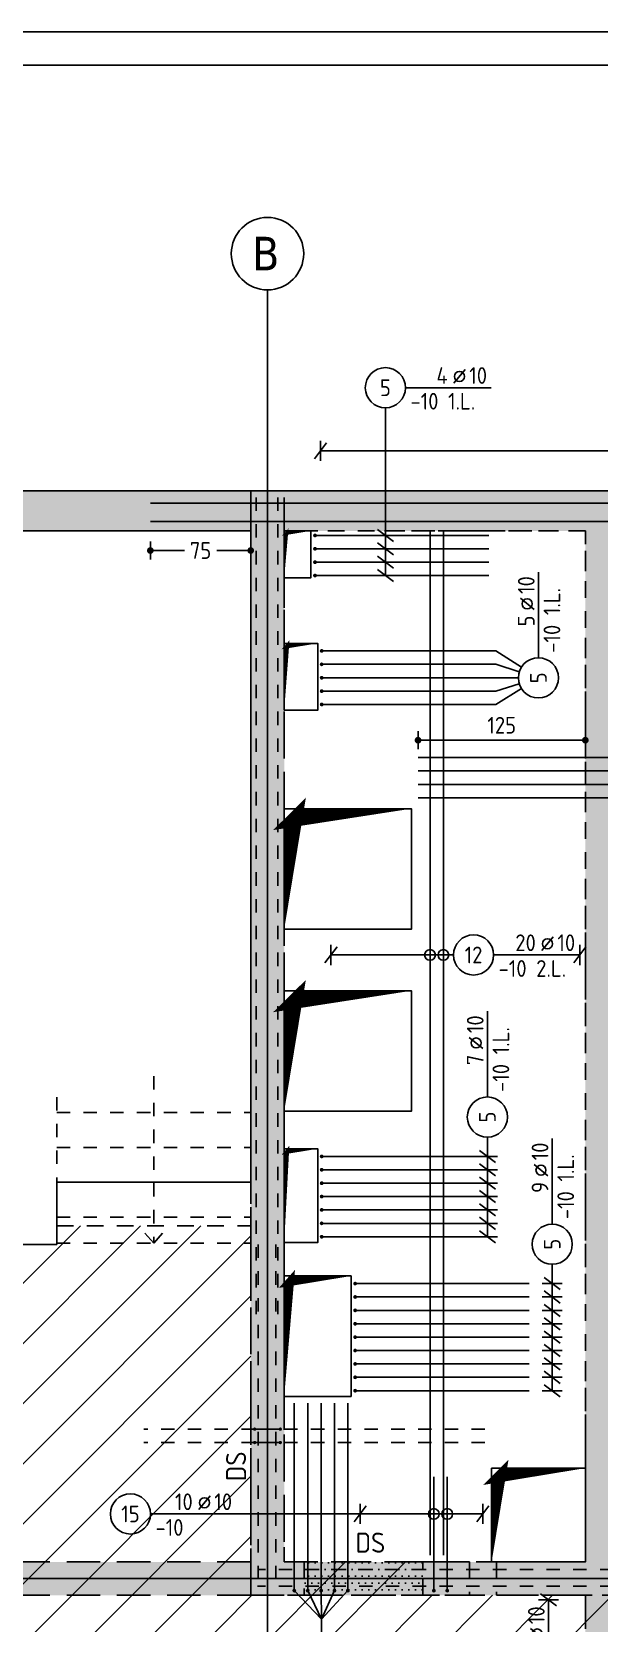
# Model space of a CAD drawing. Extents: x 0 to 101, y 0 to 43.
# Drawn here: x 6.46 to 10.7, y 17.81 to 29.7 of the extents above; entities that cross this region are included whole.
import ezdxf
from ezdxf.enums import TextEntityAlignment as Align

# ---------------------------------------------------------------- set-up
doc = ezdxf.new("R2010")
doc.units = 0
doc.header["$LTSCALE"] = 0.5
for name, pattern in [('AUSGEZOGEN', [1000.01, 1000, 0.01]), ('DASHED', [0.75, 0.5, -0.25]), ('DOT', [0.175, 0.05, -0.125]), ('HIDDEN', [0.375, 0.25, -0.125]), ('HIDDEN2', [0.187, 0.125, -0.062]), ('HIDDEN4', [0.12, 0.02, -0.1]), ('PUNKT', [0.175, 0.05, -0.125]), ('STRICHLINIE', [0.75, 0.5, -0.25]), ('VERDECKT', [0.375, 0.25, -0.125])]:
    doc.linetypes.add(name, pattern=pattern)
for name, color, linetype in [('2.OG', 7, 'Continuous'), ('ACHSEN', 7, 'Continuous'), ('AFU', 7, 'Continuous'), ('BETON', 7, 'Continuous'), ('Brüstung 2.OG', 7, 'Continuous'), ('DRUEBER', 7, 'Continuous'), ('DS', 7, 'Continuous'), ('grau_hell', 7, 'Continuous'), ('grau_mittel', 7, 'Continuous'), ('MASSE', 7, 'Continuous'), ('RAHMEN', 7, 'Continuous'), ('RND', 7, 'Continuous'), ('SCHATTEN', 7, 'Continuous'), ('SFP_Achsen', 7, 'Continuous'), ('TEXT', 7, 'Continuous'), ('VERDECKT', 7, 'Continuous'), ('VERDECKT2', 7, 'Continuous')]:
    doc.layers.add(name, color=color, linetype=linetype)
doc.styles.add('helv', font='tahoma.ttf')
doc.styles.add('txt', font='isocp.shx')
doc.linetypes.add('AFU_50K', pattern='A,0.15,["/",Standard,S=0.2,R=0,X=-0.01,Y=-0.1],0.07,["/",Standard,S=0.2,R=0,X=-0.01,Y=-0.1],0.15', length=0.37)
doc.dimstyles.new('DOT_I', dxfattribs={"dimscale": 0.5, "dimtxt": 0.25, "dimasz": 0.25, "dimexe": 0.1, "dimexo": 0.3, "dimgap": 0.1, "dimtad": 1, "dimdec": 3, "dimzin": 3, "dimtxsty": 'txt', "dimblk": 'DOT', "dimblk1": 'DOT', "dimblk2": 'DOT', "dimsah": 1, "dimcen": 0.1, "dimse1": 1, "dimse2": 1, "dimazin": 0, "dimtfac": 1, "dimtdec": 4, "dimtix": 1, "dimtmove": 2, "dimatfit": 3, "dimfxl": 0, "dimtvp": 1, "dimtolj": 1, "dimtzin": 0, "dimarcsym": 0})

# ---------------------------------------------------------------- blocks, each defined once
blk = doc.blocks.new('A1-35-0')
at = {"layer": 'RAHMEN'}
blk.add_line((118.9, 59.4), (0, 59.4), dxfattribs=at)
at = {"layer": 'RAHMEN', "color": 5}
blk.add_line((118.4, 58.9), (2, 58.9), dxfattribs=at)
blk = doc.blocks.new('DOT')
at = {"layer": 'MASSE', "color": 7, "linetype": 'Continuous'}
for p, q in [((0, 0), (-1, 0)), ((0, 0.54), (0, -0.54))]:
    blk.add_line(p, q, dxfattribs=at)
at = {"layer": 'MASSE', "color": 7, "linetype": 'Continuous', "const_width": 0.2}
blk.add_lwpolyline([(-0.1, 0, 1), (0.1, 0, 1)], format="xyb", close=True, dxfattribs=at)
blk = doc.blocks.new('*D28')
at = {"layer": 'Defpoints', "color": 0, "linetype": 'AUSGEZOGEN', "transparency": 16777216}
for p in [(9.344, 24.409), (9.344, 24.409), (10.594, 24.409)]:
    blk.add_point(p, dxfattribs=at)
at = {"layer": 'MASSE', "color": 0, "linetype": 'AUSGEZOGEN', "lineweight": -2, "transparency": 16777216}
blk.add_line((10.469, 24.409), (9.469, 24.409), dxfattribs=at)
at = {"layer": 'MASSE', "color": 0, "linetype": 'AUSGEZOGEN', "lineweight": -2, "transparency": 16777216, "xscale": 0.125, "yscale": 0.125, "zscale": 0.125, "rotation": 180}
blk.add_blockref('DOT', (9.344, 24.409), dxfattribs=at)
at = {"layer": 'MASSE', "color": 0, "linetype": 'AUSGEZOGEN', "lineweight": -2, "transparency": 16777216, "xscale": 0.125, "yscale": 0.125, "zscale": 0.125}
blk.add_blockref('DOT', (10.594, 24.409), dxfattribs=at)
at = {"layer": 'MASSE', "color": 0, "linetype": 'AUSGEZOGEN', "transparency": 16777216, "insert": (9.969, 24.521), "char_height": 0.125, "attachment_point": 5, "style": 'txt'}
blk.add_mtext('\\A1;125', dxfattribs=at)
blk = doc.blocks.new('lei_gre')
at = {"layer": 'RND', "color": 7, "linetype": 'Continuous'}
for p, q in [((-0.09, -0.12), (0.09, 0.12)), ((0, 0.15), (0, -0.15))]:
    blk.add_line(p, q, dxfattribs=at)
blk = doc.blocks.new('RND_LEI')
at = {"layer": 'RND', "color": 7, "linetype": 'Continuous'}
blk.add_line((1.022, 0.066), (1.19, 0.27), dxfattribs=at)
for centre, radius in [((0, 0), 0.3), ((1.106, 0.168), 0.075)]:
    blk.add_circle(centre, radius, dxfattribs=at)
at = {"layer": 'RND', "color": 7, "linetype": 'Continuous', "style": 'txt'}
blk.add_attdef('ANZ', text='', height=0.25, dxfattribs=at).set_placement((0.931, 0.057), align=Align.RIGHT)
for tag, p in [('DUM', (1.253, 0.057)), ('ABSTD', (1.674, 0.057)), ('POSTXT', (0.374, -0.327))]:
    blk.add_attdef(tag, p, '', height=0.25, dxfattribs=at)
blk.add_attdef('POSL', text='', height=0.25, dxfattribs=at).set_placement((0, 0), align=Align.MIDDLE)
blk = doc.blocks.new('*D37')
at = {"layer": 'Defpoints', "color": 0, "linetype": 'AUSGEZOGEN', "transparency": 16777216}
for p in [(7.344, 25.826), (7.344, 25.826), (8.094, 25.826)]:
    blk.add_point(p, dxfattribs=at)
at = {"layer": 'MASSE', "color": 0, "linetype": 'AUSGEZOGEN', "lineweight": -2, "transparency": 16777216}
for p, q in [((7.469, 25.826), (7.598, 25.826)), ((7.969, 25.826), (7.84, 25.826))]:
    blk.add_line(p, q, dxfattribs=at)
at = {"layer": 'MASSE', "color": 0, "linetype": 'AUSGEZOGEN', "lineweight": -2, "transparency": 16777216, "xscale": 0.125, "yscale": 0.125, "zscale": 0.125, "rotation": 180}
blk.add_blockref('DOT', (7.344, 25.826), dxfattribs=at)
at = {"layer": 'MASSE', "color": 0, "linetype": 'AUSGEZOGEN', "lineweight": -2, "transparency": 16777216, "xscale": 0.125, "yscale": 0.125, "zscale": 0.125}
blk.add_blockref('DOT', (8.094, 25.826), dxfattribs=at)
at = {"layer": 'MASSE', "color": 0, "linetype": 'AUSGEZOGEN', "transparency": 16777216, "insert": (7.719, 25.826), "char_height": 0.125, "attachment_point": 5, "style": 'txt'}
blk.add_mtext('\\A1;75', dxfattribs=at)

msp = doc.modelspace()

# ---------------------------------------------------------------- hatches: boundary and pattern name
at = {"layer": '2.OG'}
h = msp.add_hatch(dxfattribs=at)
h.set_pattern_fill('DOTS', scale=0.8, double=1)
h.set_pattern_definition([(0, (-74.21585, 116.179425), (0.025, 0.05), [0, -0.05])])
h.paths.add_polyline_path([(4.3941, 14.4678), (3.9441, 14.4678), (3.9441, 14.1678), (4.6041, 14.1678), (4.6041, 25.9729), (8.0941, 25.9729), (8.0941, 18.0229), (8.4941, 18.0229), (8.4941, 18.2729), (8.3441, 18.2729), (8.3441, 25.9729), (10.5941, 25.9729), (10.5941, 18.2729), (9.3791, 18.2729), (9.3791, 18.0229), (10.8441, 18.0229), (10.8441, 26.2729), (4.4441, 26.2729), (4.4441, 19.1979), (4.3941, 19.1979)])
h.paths.add_polyline_path([(36.8441, 26.2729), (36.8441, 18.0229), (38.3091, 18.0229), (38.3091, 18.2729), (37.0941, 18.2729), (37.0941, 25.9729), (39.3441, 25.9729), (39.3441, 18.2729), (39.1941, 18.2729), (39.1941, 18.0229), (39.5941, 18.0229), (39.5941, 25.9729), (43.0691, 25.9729), (43.0691, 20.9579), (43.3691, 20.9579), (43.3691, 26.2729)])
h.paths.add_polyline_path([(43.0691, 18.0229), (43.3691, 18.0229), (43.3691, 19.0879), (43.0691, 19.0879)])
h.paths.add_polyline_path([(34.3941, 18.7729), (34.1441, 18.7729), (34.1441, 18.0779), (34.3941, 18.0779)])
h.paths.add_polyline_path([(32.0441, 18.0779), (32.2941, 18.0779), (32.2941, 18.7729), (32.0441, 18.7729)])
h.paths.add_polyline_path([(30.3941, 18.6729), (30.3941, 18.0779), (30.6441, 18.0779), (30.6441, 18.9229), (29.6191, 18.9229), (29.6191, 24.8129), (29.3191, 24.8129), (29.3191, 18.9229), (28.2941, 18.9229), (28.2941, 18.0779), (28.5441, 18.0779), (28.5441, 18.6729)])
h.paths.add_polyline_path([(26.6441, 18.0779), (26.8941, 18.0779), (26.8941, 18.7729), (26.6441, 18.7729)])
h.paths.add_polyline_path([(24.7941, 18.7729), (24.5441, 18.7729), (24.5441, 18.0779), (24.7941, 18.0779)])
h.paths.add_polyline_path([(23.1441, 18.7729), (22.8941, 18.7729), (22.8941, 18.0779), (23.1441, 18.0779)])
h.paths.add_polyline_path([(21.0441, 18.7729), (20.7941, 18.7729), (20.7941, 18.0779), (21.0441, 18.0779)])
h.paths.add_polyline_path([(19.1441, 18.0779), (19.3941, 18.0779), (19.3941, 18.7729), (19.1441, 18.7729)])
h.paths.add_polyline_path([(17.2941, 18.7729), (17.0441, 18.7729), (17.0441, 18.0779), (17.2941, 18.0779)])
h.paths.add_polyline_path([(15.6441, 18.7729), (15.3941, 18.7729), (15.3941, 18.0779), (15.6441, 18.0779)])
h.paths.add_polyline_path([(13.5441, 18.7729), (13.2941, 18.7729), (13.2941, 18.0779), (13.5441, 18.0779)])
h.paths.add_polyline_path([(14.6191, 25.9729), (14.6191, 26.2729), (14.3191, 26.2729), (14.3191, 25.9729)])
h.paths.add_polyline_path([(22.1191, 26.2729), (21.8191, 26.2729), (21.8191, 25.9729), (22.1191, 25.9729)])
h.paths.add_polyline_path([(29.6191, 26.2729), (29.3191, 26.2729), (29.3191, 25.8229), (29.6191, 25.8229)])
h.paths.add_polyline_path([(43.0691, 11.7479), (43.3691, 11.7479), (43.3691, 12.0479), (43.0691, 12.0479)])
h.paths.add_polyline_path([(37.0941, 11.7729), (37.0941, 12.4829), (36.8441, 12.4829), (36.8441, 12.0229), (34.1441, 12.0229), (34.1441, 13.9979), (36.8441, 13.9979), (36.8441, 13.5329), (37.0941, 13.5329), (37.0941, 14.3976), (36.8441, 14.3976), (36.8441, 14.2479), (32.3041, 14.2479), (32.3041, 13.9979), (33.8941, 13.9979), (33.8941, 12.0229), (32.3041, 12.0229), (32.3041, 11.7729)], flags=17)
h.paths.add_polyline_path([(20.1441, 12.0229), (20.1441, 15.3679), (21.2691, 15.3679), (21.2691, 15.6179), (20.1441, 15.6179), (20.1441, 16.3979), (17.3791, 16.3979), (17.3791, 16.1479), (17.5291, 16.1479), (17.5291, 14.9579), (14.6791, 14.9579), (14.6791, 16.1479), (16.4941, 16.1479), (16.4941, 16.3979), (8.0941, 16.3979), (8.0941, 11.7729), (8.4941, 11.7729), (8.4941, 12.0229), (8.3441, 12.0229), (8.3441, 16.1479), (14.4291, 16.1479), (14.4291, 12.0229), (14.2791, 12.0229), (14.2791, 11.7729), (14.8291, 11.7729), (14.8291, 12.0229), (14.6791, 12.0229), (14.6791, 14.7079), (17.5291, 14.7079), (17.5291, 12.0229), (15.8391, 12.0229), (15.8391, 11.7729), (31.4191, 11.7729), (31.4191, 12.0229), (31.2691, 12.0229), (31.2691, 13.9979), (31.4191, 13.9979), (31.4191, 14.2479), (31.2691, 14.2479), (31.2691, 16.1479), (36.8441, 16.1479), (36.8441, 15.2826), (37.0941, 15.2826), (37.0941, 16.3979), (31.0191, 16.3979), (31.0191, 15.6179), (29.9691, 15.6179), (29.9691, 15.3679), (31.0191, 15.3679), (31.0191, 12.0229)])
h.paths.add_polyline_path([(19.8941, 16.1479), (18.9441, 16.1479), (18.9441, 12.0229), (19.8941, 12.0229)], flags=16)
h.paths.add_polyline_path([(17.7791, 12.0229), (18.6941, 12.0229), (18.6941, 16.1479), (17.7791, 16.1479)], flags=16)
h.paths.add_polyline_path([(9.5041, 12.0229), (9.5041, 11.7729), (13.2691, 11.7729), (13.2691, 12.0229)], flags=17)
h.paths.add_polyline_path([(22.6691, 15.6179), (22.6691, 15.3679), (25.0191, 15.3679), (25.0191, 15.6179)], flags=17)
h.paths.add_polyline_path([(28.5691, 15.3679), (28.5691, 15.6179), (26.4191, 15.6179), (26.4191, 15.3679)], flags=17)
h.paths.add_polyline_path([(4.3941, 10.7729), (4.6041, 10.7729), (4.6041, 12.1178), (3.9441, 12.1178), (3.9441, 11.8178), (4.3941, 11.8178)])
at = {"layer": 'Brüstung 2.OG', "linetype": 'AUSGEZOGEN'}
h = msp.add_hatch(dxfattribs=at)
h.set_pattern_fill('DOTS', color=102, scale=0.8, double=1)
h.set_pattern_definition([(0, (-72.32401, 167.66472), (0.025, 0.05), [0, -0.05])])
h.paths.add_polyline_path([(8.4941, 18.2729), (8.4941, 18.0229), (9.3791, 18.0229), (9.3791, 18.2729)])
at = {"layer": 'grau_hell', "linetype": 'AUSGEZOGEN'}
h = msp.add_hatch(dxfattribs=at)
h.set_pattern_fill('ANSI31', color=9, scale=0.1, style=0, double=1)
h.set_pattern_definition([(45, (-0.08538, 28.69272), (-0.2245064, 0.2245064), [])])
h.paths.add_polyline_path([(31.2691, 11.7729), (19.8941, 11.7729), (19.8941, 12.0229), (17.7791, 12.0229), (17.7791, 16.1479), (17.3791, 16.1479), (17.3791, 16.3979), (16.4941, 16.3979), (16.4941, 16.1479), (10.8441, 16.1479), (10.8441, 18.0229), (9.3791, 18.0229), (9.3791, 18.2729), (8.4941, 18.2729), (8.4941, 18.0229), (8.0941, 18.0229), (8.0941, 20.7829), (6.6441, 20.7829), (6.6441, 20.6429), (6.1191, 20.6429), (6.1191, 20.7829), (4.4441, 20.7829), (4.4441, 19.1979), (4.3941, 19.1979), (4.3941, 14.4679), (3.9391, 14.4679), (3.9391, 11.8179), (4.3941, 11.8179), (4.3941, 10.7729), (43.3691, 10.7729), (43.3691, 21.6429), (41.6191, 21.6429), (41.0441, 21.6429), (41.0441, 21.7829), (39.5941, 21.7829), (39.5941, 18.0229), (39.1941, 18.0229), (39.1941, 18.2729), (38.3091, 18.2729), (38.3091, 18.0229), (36.844, 18.0229), (36.844, 16.1479), (31.2691, 16.1479)])
at = {"layer": 'grau_hell'}
h = msp.add_hatch(color=9, dxfattribs=at)
h.paths.add_polyline_path([(9.7291, 18.2729), (9.7291, 18.1479), (9.9291, 18.1479), (9.9291, 18.2729), (9.8941, 18.2729)])
h.paths.add_polyline_path([(9.7291, 18.1479), (9.7291, 18.0229), (9.9291, 18.0229), (9.9291, 18.1479)])
at = {"layer": 'grau_mittel'}
h = msp.add_hatch(color=61, dxfattribs=at)
h.paths.add_polyline_path([(4.4441, 26.2729), (4.4441, 20.7829), (4.6041, 20.7829), (4.6041, 25.9729), (8.0941, 25.9729), (8.0941, 21.1079), (8.0941, 18.0229), (8.4941, 18.0229), (8.4941, 18.2729), (8.3441, 18.2729), (8.3441, 25.9729), (8.5441, 25.9729), (10.5941, 25.9729), (10.5941, 18.2729), (9.9291, 18.2729), (9.9291, 18.0229), (10.8441, 18.0229), (10.8441, 26.2729)])
h.paths.add_polyline_path([(8.0941, 18.0229), (8.0941, 18.2729), (4.6691, 18.2729), (4.6691, 18.0229)], flags=17)
h.paths.add_polyline_path([(9.3791, 18.0229), (9.3791, 18.2729), (8.4941, 18.2729), (8.4941, 18.0229)], flags=17)
h.paths.add_polyline_path([(9.7291, 18.0229), (9.7291, 18.2729), (9.3791, 18.2729), (9.3791, 18.0229)], flags=17)
h.paths.add_polyline_path([(10.5941, 16.3979), (10.8441, 16.3979), (10.8441, 18.0229), (10.5941, 18.0229)])
h.paths.add_polyline_path([(8.0941, 16.3979), (8.0941, 11.7729), (8.4941, 11.7729), (8.4941, 12.0229), (8.3441, 12.0229), (8.3441, 16.1479), (14.4291, 16.1479), (14.4291, 15.6529), (14.6791, 15.6529), (14.6791, 16.1479), (14.8291, 16.1479), (15.7391, 16.1479), (15.7391, 16.3979)])
h.paths.add_polyline_path([(4.3941, 14.4679), (4.3191, 14.4679), (3.9391, 14.4679), (3.9391, 14.1679), (4.6041, 14.1679), (4.6041, 20.7829), (4.4441, 20.7829), (4.4441, 19.1979), (4.3941, 19.1979)])
h.paths.add_polyline_path([(4.3191, 12.1179), (4.6041, 12.1179), (4.6691, 12.1179), (4.6691, 14.1678), (4.6041, 14.1678), (4.3191, 14.1679)])
h.paths.add_polyline_path([(43.3691, 12.0479), (43.0691, 12.0479), (43.0691, 11.7479), (43.3691, 11.7479)])
h.paths.add_polyline_path([(43.3691, 18.0229), (43.0691, 18.0229), (43.0691, 12.0479), (43.3691, 12.0479)])
h.paths.add_polyline_path([(43.0691, 18.7729), (43.0691, 18.0229), (43.3691, 18.0229), (43.3691, 18.7729)], flags=17)
h.paths.add_polyline_path([(43.0691, 18.7729), (43.3691, 18.7729), (43.3691, 21.2729), (43.0691, 21.2729)], flags=17)
h.paths.add_polyline_path([(43.0691, 21.2729), (43.3691, 21.2729), (43.3691, 21.6429), (43.0691, 21.6429)])
h.paths.add_polyline_path([(43.0691, 21.6429), (43.3691, 21.6429), (43.3691, 26.2729), (36.8441, 26.2729), (36.8441, 18.0229), (37.9091, 18.0229), (37.9091, 18.2729), (37.0941, 18.2729), (37.0941, 25.9729), (39.3441, 25.9729), (39.3441, 18.2729), (39.1941, 18.2729), (39.1941, 18.0229), (39.5941, 18.0229), (39.5941, 25.9729), (43.0691, 25.9729)])
h.paths.add_polyline_path([(38.1091, 18.2729), (38.1091, 18.0229), (39.1941, 18.0229), (39.1941, 18.2729)], flags=17)
h.paths.add_polyline_path([(39.5941, 18.2729), (39.5941, 18.0229), (43.0691, 18.0229), (43.0691, 18.2729)], flags=17)
h.paths.add_polyline_path([(36.8441, 16.9479), (37.0941, 16.9479), (37.0941, 18.0229), (36.8441, 18.0229)])
h.paths.add_polyline_path([(36.8441, 25.9729), (36.8441, 26.2729), (29.6191, 26.2729), (29.6191, 25.9729)])
h.paths.add_polyline_path([(29.6191, 26.2729), (29.3191, 26.2729), (29.3191, 25.9729), (29.6191, 25.9729)])
h.paths.add_polyline_path([(29.3191, 25.9729), (29.3191, 26.2729), (22.1191, 26.2729), (22.1191, 25.9729)])
h.paths.add_polyline_path([(21.8191, 25.9729), (22.1191, 25.9729), (22.1191, 26.2729), (21.8191, 26.2729)])
h.paths.add_polyline_path([(21.8191, 25.9729), (21.8191, 26.2729), (14.6191, 26.2729), (14.6191, 25.9729)])
h.paths.add_polyline_path([(14.3191, 25.9729), (14.6191, 25.9729), (14.6191, 26.2729), (14.3191, 26.2729)])
h.paths.add_polyline_path([(10.8441, 26.2729), (10.8441, 25.9729), (14.3191, 25.9729), (14.3191, 26.2729)])
h.paths.add_polyline_path([(16.1391, 16.3979), (16.1391, 16.1479), (16.4941, 16.1479), (16.4941, 16.3979)])
h.paths.add_polyline_path([(16.4941, 16.3979), (16.4941, 16.1479), (17.3791, 16.1479), (17.3791, 16.3979)])
h.paths.add_polyline_path([(18.6941, 16.1479), (18.6941, 12.0229), (17.7791, 12.0229), (16.3641, 12.0229), (16.3641, 11.7729), (20.4441, 11.7729), (20.4441, 12.0229), (18.9441, 12.0229), (18.9441, 16.1479), (19.8941, 16.1479), (19.8941, 15.3679), (21.2691, 15.3679), (21.2691, 15.6179), (20.1441, 15.6179), (20.1441, 15.8679), (20.1441, 16.3979), (17.3791, 16.3979), (17.3791, 16.1479)])
h.paths.add_polyline_path([(15.9641, 11.7729), (16.1641, 11.7729), (16.1641, 12.0229), (15.9641, 12.0229)])
h.paths.add_polyline_path([(14.8291, 12.0229), (14.8291, 11.7729), (15.9641, 11.7729), (15.9641, 12.0229)], flags=17)
h.paths.add_polyline_path([(14.8291, 11.7729), (14.8291, 12.0229), (14.6791, 12.0229), (14.6791, 14.4579), (14.6791, 14.7079), (14.9291, 14.7079), (16.0391, 14.7079), (16.0391, 14.9579), (14.6791, 14.9579), (14.6791, 15.1079), (14.6791, 15.5029), (14.4291, 15.5029), (14.4291, 12.0229), (14.2791, 12.0229), (14.2791, 11.7729)])
h.paths.add_polyline_path([(17.7791, 14.7079), (17.7791, 14.9579), (16.2391, 14.9579), (16.2391, 14.7079)])
h.paths.add_polyline_path([(13.2691, 12.0229), (13.2691, 11.7729), (14.2791, 11.7729), (14.2791, 12.0229)])
h.paths.add_polyline_path([(13.0691, 11.7729), (13.2691, 11.7729), (13.2691, 12.0229), (13.0691, 12.0229)], flags=16)
h.paths.add_polyline_path([(12.8691, 11.7729), (12.8691, 12.0229), (9.9041, 12.0229), (9.9041, 11.7729)], flags=16)
h.paths.add_polyline_path([(9.5041, 11.7729), (9.7041, 11.7729), (9.7041, 12.0229), (9.5041, 12.0229)], flags=16)
h.paths.add_polyline_path([(8.4941, 12.0229), (8.4941, 11.7729), (9.5041, 11.7729), (9.5041, 12.0229)], flags=16)
h.paths.add_polyline_path([(25.2141, 11.7729), (25.2141, 12.0229), (20.6441, 12.0229), (20.6441, 11.7729)])
h.paths.add_polyline_path([(26.2241, 11.7729), (26.2241, 12.0229), (25.2141, 12.0229), (25.2141, 11.7729)])
h.paths.add_polyline_path([(26.2241, 12.0229), (26.2241, 11.7729), (29.8191, 11.7729), (29.8191, 12.0229)])
h.paths.add_polyline_path([(31.4191, 11.7729), (31.4191, 12.0229), (31.2691, 12.0229), (31.2691, 13.7979), (31.0191, 13.7979), (31.0191, 12.0229), (30.0191, 12.0229), (30.0191, 11.7729)])
h.paths.add_polyline_path([(32.3041, 11.7729), (32.3041, 12.0229), (31.4191, 12.0229), (31.4191, 11.7729)])
h.paths.add_polyline_path([(33.0091, 11.7729), (33.0091, 12.0229), (32.3041, 12.0229), (32.3041, 11.7729)])
h.paths.add_polyline_path([(34.1441, 12.0229), (34.1441, 13.9979), (36.8441, 13.9979), (36.8441, 13.5329), (37.0941, 13.5329), (37.0941, 13.7829), (37.0141, 13.7829), (37.0141, 13.9329), (37.0941, 13.9329), (37.0941, 14.3976), (36.8441, 14.3976), (36.8441, 14.2479), (32.3041, 14.2479), (32.3041, 13.9979), (33.8941, 13.9979), (33.8941, 12.0229), (33.6091, 12.0229), (33.6091, 11.7729), (37.0941, 11.7729), (37.0941, 13.5329), (36.8441, 13.5329), (36.8441, 12.0229)])
h.paths.add_polyline_path([(37.0941, 15.2826), (36.8441, 15.2826), (36.8441, 14.3976), (37.0941, 14.3976)])
h.paths.add_polyline_path([(37.0941, 15.5479), (36.8441, 15.5479), (36.8441, 15.2826), (37.0941, 15.2826)])
h.paths.add_polyline_path([(36.5441, 16.3979), (36.5441, 16.1479), (37.0941, 16.1479), (37.0941, 16.3979)])
h.paths.add_polyline_path([(33.2491, 16.3979), (33.2491, 16.1479), (35.9441, 16.1479), (35.9441, 16.3979)])
h.paths.add_polyline_path([(32.6491, 16.1479), (32.6491, 16.3979), (31.0191, 16.3979), (31.0191, 15.6179), (30.5191, 15.6179), (29.9691, 15.6179), (29.9691, 15.3679), (31.2691, 15.3679), (31.2691, 16.1479)])
h.paths.add_polyline_path([(31.0191, 13.9979), (31.4191, 13.9979), (31.4191, 14.2479), (31.2691, 14.2479), (31.2691, 15.1685), (31.0191, 15.1685)])
h.paths.add_polyline_path([(32.3041, 13.9979), (32.3041, 14.2479), (31.4191, 14.2479), (31.4191, 13.9979)])
h.paths.add_polyline_path([(28.5691, 15.3679), (28.5691, 15.6179), (26.4191, 15.6179), (26.4191, 15.3679)])
h.paths.add_polyline_path([(22.6691, 15.6179), (22.6691, 15.3679), (25.0191, 15.3679), (25.0191, 15.6179)])
h.paths.add_polyline_path([(13.5441, 18.7729), (13.2941, 18.7729), (13.2941, 18.0779), (13.5441, 18.0779)])
h.paths.add_polyline_path([(15.3941, 18.0779), (15.6441, 18.0779), (15.6441, 18.7729), (15.3941, 18.7729)])
h.paths.add_polyline_path([(17.2941, 18.7729), (17.0441, 18.7729), (17.0441, 18.0779), (17.2941, 18.0779)])
h.paths.add_polyline_path([(19.3941, 18.7729), (19.1441, 18.7729), (19.1441, 18.0779), (19.3941, 18.0779)])
h.paths.add_polyline_path([(20.7941, 18.0779), (21.0441, 18.0779), (21.0441, 18.7729), (20.7941, 18.7729)])
h.paths.add_polyline_path([(23.1441, 18.7729), (22.8941, 18.7729), (22.8941, 18.0779), (23.1441, 18.0779)])
h.paths.add_polyline_path([(24.5441, 18.0779), (24.7941, 18.0779), (24.7941, 18.7729), (24.5441, 18.7729)])
h.paths.add_polyline_path([(26.8941, 18.7729), (26.6441, 18.7729), (26.6441, 18.0779), (26.8941, 18.0779)])
h.paths.add_polyline_path([(28.5441, 18.7729), (28.2941, 18.7729), (28.2941, 18.0779), (28.5441, 18.0779)])
h.paths.add_polyline_path([(30.6441, 18.7729), (30.3941, 18.7729), (30.3941, 18.0779), (30.6441, 18.0779)])
h.paths.add_polyline_path([(32.2941, 18.7729), (32.0441, 18.7729), (32.0441, 18.0779), (32.2941, 18.0779)])
h.paths.add_polyline_path([(34.1441, 18.0779), (34.3941, 18.0779), (34.3941, 18.7729), (34.1441, 18.7729)])
h.paths.add_polyline_path([(43.0691, 10.7729), (43.3691, 10.7729), (43.3691, 11.7479), (43.0691, 11.7479)])
h.paths.add_polyline_path([(4.3941, 10.7729), (4.6041, 10.7729), (4.6041, 12.1179), (3.9391, 12.1179), (3.9391, 11.8179), (4.3191, 11.8178), (4.3941, 11.8179)])

# ---------------------------------------------------------------- linework, layer by layer
at = {"layer": '2.OG', "color": 7, "linetype": 'PUNKT', "lineweight": -2}
for p, q in [((4.4441, 26.2729), (10.8441, 26.2729)), ((8.0941, 25.9729), (4.6041, 25.9729)), ((8.0941, 18.0229), (8.0941, 25.9729)), ((10.5941, 25.9729), (8.3441, 25.9729)), ((8.3441, 25.9729), (8.3441, 18.2729)), ((10.5941, 18.2729), (10.5941, 25.9729)), ((8.3441, 18.2729), (8.4941, 18.2729)), ((8.4941, 18.2729), (8.4941, 18.0229)), ((9.3791, 18.0229), (9.3791, 18.2729)), ((9.3791, 18.2729), (10.5941, 18.2729)), ((8.4941, 18.0229), (8.0941, 18.0229)), ((10.8441, 18.0229), (9.3791, 18.0229))]:
    msp.add_line(p, q, dxfattribs=at)
at = {"layer": 'ACHSEN', "color": 140, "linetype": 'AUSGEZOGEN'}
for p, q in [((8.2191, 27.7729), (8.2191, 10.7729)), ((43.3691, 26.2729), (2.1691, 26.2729)), ((43.3691, 18.1479), (2.1691, 18.1479))]:
    msp.add_line(p, q, dxfattribs=at)
at = {"layer": 'AFU', "color": 8, "linetype": 'AFU_50K'}
msp.add_line((8.0941, 25.9729), (8.0941, 26.2729), dxfattribs=at)
at = {"layer": 'BETON', "color": 6, "linetype": 'AUSGEZOGEN', "lineweight": -2}
for p, q in [((43.3691, 26.2729), (4.3691, 26.2729)), ((8.0941, 25.9729), (4.6041, 25.9729))]:
    msp.add_line(p, q, dxfattribs=at)
at = {"layer": 'BETON', "color": 6, "linetype": 'AUSGEZOGEN'}
for p, q in [((8.0941, 21.1079), (8.0941, 25.9729)), ((6.6441, 21.1079), (6.6441, 20.6429)), ((6.6441, 21.1079), (8.0941, 21.1079)), ((6.1191, 20.6429), (6.6441, 20.6429))]:
    msp.add_line(p, q, dxfattribs=at)
for points in [[(8.3441, 25.6229), (8.5441, 25.6229), (8.5441, 25.9729), (8.3441, 25.9729)], [(8.3441, 24.6329), (8.5941, 24.6329), (8.5941, 25.1329), (8.3441, 25.1329)], [(8.3441, 22.9979), (9.2941, 22.9979), (9.2941, 23.8979), (8.3441, 23.8979)], [(8.3441, 21.6379), (9.2941, 21.6379), (9.2941, 22.5379), (8.3441, 22.5379)], [(8.3441, 20.6579), (8.5941, 20.6579), (8.5941, 21.3579), (8.3441, 21.3579)], [(8.3441, 19.5079), (8.8441, 19.5079), (8.8441, 20.4079), (8.3441, 20.4079)], [(9.8941, 18.9729), (10.5941, 18.9729), (10.5941, 18.2729), (9.8941, 18.2729)]]:
    msp.add_lwpolyline(points, close=True, dxfattribs=at)
at = {"layer": 'Brüstung 2.OG', "color": 102, "linetype": 'DOT'}
for p, q in [((8.4941, 18.2729), (9.3791, 18.2729)), ((9.3791, 18.0229), (8.4941, 18.0229))]:
    msp.add_line(p, q, dxfattribs=at)
at = {"layer": 'DRUEBER', "color": 102, "linetype": 'HIDDEN2'}
for p, q in [((7.3691, 21.9009), (7.3691, 20.6529)), ((7.3691, 20.6529), (7.2593, 20.7775)), ((7.3691, 20.6529), (7.4789, 20.7775))]:
    msp.add_line(p, q, dxfattribs=at)
at = {"layer": 'DRUEBER', "color": 171, "linetype": 'HIDDEN4'}
for p, q in [((6.6441, 21.7446), (6.6441, 21.1079)), ((6.6441, 21.6279), (8.0941, 21.6279)), ((6.6441, 21.3679), (8.0941, 21.3679))]:
    msp.add_line(p, q, dxfattribs=at)
at = {"layer": 'DRUEBER', "color": 7, "linetype": 'DOT'}
for p, q in [((6.6441, 20.8479), (8.0941, 20.8479)), ((6.6441, 20.6529), (8.0941, 20.6529))]:
    msp.add_line(p, q, dxfattribs=at)
at = {"layer": 'DS', "color": 1, "linetype": 'DASHED'}
for p, q in [((8.3441, 25.9729), (8.3441, 26.2729)), ((8.3441, 25.1329), (8.3441, 25.6229)), ((8.3441, 23.8979), (8.3441, 24.6329)), ((8.3441, 22.5379), (8.3441, 22.9979)), ((8.3441, 21.6379), (8.3441, 21.3579)), ((8.0941, 18.0229), (8.0941, 21.1079)), ((8.3441, 20.4079), (8.3441, 20.6579)), ((8.3441, 19.5079), (8.3441, 18.2729)), ((8.3441, 18.2729), (9.8941, 18.2729)), ((8.0941, 18.0229), (10.8441, 18.0229))]:
    msp.add_line(p, q, dxfattribs=at)
at = {"layer": 'RND', "color": 7, "linetype": 'AUSGEZOGEN'}
for p, q in [((9.2501, 27.042), (9.8901, 27.042)), ((8.6151, 26.5709), (13.017, 26.5709)), ((10.2436, 25.0252), (10.2436, 25.6652)), ((8.6936, 22.8055), (9.6086, 22.8055)), ((9.9086, 22.8055), (10.5539, 22.8055)), ((9.8622, 21.7452), (9.8622, 22.3852)), ((10.3465, 20.7952), (10.3465, 21.4352)), ((8.9115, 18.6306), (7.3452, 18.6306)), ((7.3452, 18.6306), (8.2514, 18.6306)), ((9.828, 18.6306), (8.9115, 18.6306)), ((10.3189, 17.9891), (10.3189, 17.3309)), ((8.6218, 17.2054), (8.6218, 17.8454))]:
    msp.add_line(p, q, dxfattribs=at)
at = {"layer": 'RND', "color": 102, "linetype": 'AUSGEZOGEN'}
for p, q in [((9.1001, 26.892), (9.1001, 25.6391)), ((10.1166, 24.9551), (9.9241, 25.0761)), ((10.1006, 24.9204), (9.9241, 24.9761)), ((10.0936, 24.8756), (9.9241, 24.8761)), ((10.1004, 24.8308), (9.9241, 24.7761)), ((10.1163, 24.7959), (9.9241, 24.6761)), ((9.8622, 20.7011), (9.8622, 21.4452)), ((10.3465, 19.5511), (10.3465, 20.4952)), ((8.4195, 18.0579), (8.6218, 17.8454)), ((8.6218, 17.8454), (8.5195, 18.0579)), ((8.6218, 17.8454), (8.6195, 18.0579)), ((8.6218, 17.8454), (8.7195, 18.0579)), ((8.8195, 18.0579), (8.6218, 17.8454))]:
    msp.add_line(p, q, dxfattribs=at)
at = {"layer": 'RND', "color": 1, "linetype": 'AUSGEZOGEN'}
for points in [[(19.1941, 26.1791), (7.3441, 26.1791)], [(19.1941, 26.0427), (7.3441, 26.0427)], [(8.5741, 25.9391), (9.8741, 25.9391)], [(9.4334, 25.9729), (9.4334, 18.3229)], [(9.5334, 25.9729), (9.5334, 18.3229)], [(8.5741, 25.8391), (9.8741, 25.8391)], [(8.5741, 25.7391), (9.8741, 25.7391)], [(8.5741, 25.6391), (9.8741, 25.6391)], [(8.6241, 25.0761), (9.9241, 25.0761)], [(8.6241, 24.9761), (9.9241, 24.9761)], [(8.6241, 24.8761), (9.9241, 24.8761)], [(8.6241, 24.7761), (9.9241, 24.7761)], [(8.6241, 24.6761), (9.9241, 24.6761)], [(9.3441, 24.2795), (20.8441, 24.2795)], [(9.3441, 24.1795), (16.3441, 24.1795)], [(9.3441, 24.0795), (20.8441, 24.0795)], [(9.3441, 23.9795), (16.3441, 23.9795)], [(8.6241, 21.3011), (9.9241, 21.3011)], [(8.6241, 21.2011), (9.9241, 21.2011)], [(8.6241, 21.1011), (9.9241, 21.1011)], [(8.6241, 21.0011), (9.9241, 21.0011)], [(8.6241, 20.9011), (9.9241, 20.9011)], [(8.6241, 20.8011), (9.9241, 20.8011)], [(8.6241, 20.7011), (9.9241, 20.7011)], [(8.8741, 20.3511), (10.1741, 20.3511)], [(8.8741, 20.2511), (10.1741, 20.2511)], [(8.8741, 20.1511), (10.1741, 20.1511)], [(8.8741, 20.0511), (10.1741, 20.0511)], [(8.8741, 19.9511), (10.1741, 19.9511)], [(8.8741, 19.8511), (10.1741, 19.8511)], [(8.8741, 19.7511), (10.1741, 19.7511)], [(8.8741, 19.6511), (10.1741, 19.6511)], [(8.8741, 19.5511), (10.1741, 19.5511)], [(8.4195, 18.0579), (8.4195, 19.4579)], [(8.5195, 18.0579), (8.5195, 19.4579)], [(8.6195, 18.0579), (8.6195, 19.4579)], [(8.7195, 18.0579), (8.7195, 19.4579)], [(8.8195, 18.0579), (8.8195, 19.4579)], [(8.3142, 19.264), (8.1241, 19.264)], [(8.3142, 19.164), (8.1241, 19.164)], [(9.4623, 18.0579), (9.4623, 18.9079)], [(9.5623, 18.0579), (9.5623, 18.9079)]]:
    msp.add_lwpolyline(points, dxfattribs=at)
at = {"layer": 'RND', "color": 1, "linetype": 'HIDDEN2'}
for points in [[(8.1355, 26.2229), (8.1355, 20.0429)], [(8.2976, 26.2229), (8.2976, 20.0429)], [(8.1499, 20.6429), (8.1499, 18.0729)], [(8.282, 20.6429), (8.282, 18.0729)], [(11.8037, 18.2149), (8.1441, 18.2149)], [(11.8037, 18.0919), (8.1441, 18.0919)]]:
    msp.add_lwpolyline(points, dxfattribs=at)
at = {"layer": 'RND', "color": 7, "linetype": 'AUSGEZOGEN'}
for points, const_width in [([(8.5811, 25.9391, -1), (8.5671, 25.9391, -1)], 0.014), ([(8.5811, 25.8391, -1), (8.5671, 25.8391, -1)], 0.014), ([(8.5811, 25.7391, -1), (8.5671, 25.7391, -1)], 0.014), ([(8.5811, 25.6391, -1), (8.5671, 25.6391, -1)], 0.014), ([(8.6311, 25.0761, -1), (8.6171, 25.0761, -1)], 0.014), ([(8.6311, 24.9761, -1), (8.6171, 24.9761, -1)], 0.014), ([(8.6311, 24.8761, -1), (8.6171, 24.8761, -1)], 0.014), ([(8.6311, 24.7761, -1), (8.6171, 24.7761, -1)], 0.014), ([(8.6311, 24.6761, -1), (8.6171, 24.6761, -1)], 0.014), ([(8.6311, 21.3011, -1), (8.6171, 21.3011, -1)], 0.014), ([(8.6311, 21.2011, -1), (8.6171, 21.2011, -1)], 0.014), ([(8.6311, 21.1011, -1), (8.6171, 21.1011, -1)], 0.014), ([(8.6311, 21.0011, -1), (8.6171, 21.0011, -1)], 0.014), ([(8.6311, 20.9011, -1), (8.6171, 20.9011, -1)], 0.014), ([(8.6311, 20.8011, -1), (8.6171, 20.8011, -1)], 0.014), ([(8.6311, 20.7011, -1), (8.6171, 20.7011, -1)], 0.014), ([(8.8811, 20.3511, -1), (8.8671, 20.3511, -1)], 0.014), ([(8.8811, 20.2511, -1), (8.8671, 20.2511, -1)], 0.014), ([(8.8811, 20.1511, -1), (8.8671, 20.1511, -1)], 0.014), ([(8.8811, 20.0511, -1), (8.8671, 20.0511, -1)], 0.014), ([(8.8811, 19.9511, -1), (8.8671, 19.9511, -1)], 0.014), ([(8.8811, 19.8511, -1), (8.8671, 19.8511, -1)], 0.014), ([(8.8811, 19.7511, -1), (8.8671, 19.7511, -1)], 0.014), ([(8.8811, 19.6511, -1), (8.8671, 19.6511, -1)], 0.014), ([(8.8811, 19.5511, -1), (8.8671, 19.5511, -1)], 0.014), ([(8.1303, 19.264, 1), (8.1178, 19.264, 1)], 0.0125), ([(8.3205, 19.264, 1), (8.308, 19.264, 1)], 0.0125), ([(8.1303, 19.164, 1), (8.1178, 19.164, 1)], 0.0125), ([(8.3205, 19.164, 1), (8.308, 19.164, 1)], 0.0125), ([(8.4265, 18.0579, -1), (8.4125, 18.0579, -1)], 0.014), ([(8.5265, 18.0579, -1), (8.5125, 18.0579, -1)], 0.014), ([(8.6265, 18.0579, -1), (8.6125, 18.0579, -1)], 0.014), ([(8.7265, 18.0579, -1), (8.7125, 18.0579, -1)], 0.014), ([(8.8265, 18.0579, -1), (8.8125, 18.0579, -1)], 0.014), ([(9.4693, 18.0579, -1), (9.4553, 18.0579, -1)], 0.014), ([(9.5693, 18.0579, -1), (9.5553, 18.0579, -1)], 0.014)]:
    msp.add_lwpolyline(points, format="xyb", close=True, dxfattribs=dict(at, const_width=const_width))
at = {"layer": 'RND', "color": 1, "linetype": 'DOT'}
for points in [[(8.1241, 19.264), (7.2941, 19.264)], [(9.8442, 19.264), (8.3142, 19.264)], [(8.1241, 19.164), (7.2941, 19.164)], [(9.8442, 19.164), (8.3142, 19.164)]]:
    msp.add_lwpolyline(points, dxfattribs=at)
at = {"layer": 'RND', "color": 7, "linetype": 'AUSGEZOGEN'}
for centre in [(9.4334, 22.8055), (9.5334, 22.8055), (9.4623, 18.6306), (9.5623, 18.6306)]:
    msp.add_circle(centre, 0.04, dxfattribs=at)
at = {"layer": 'SCHATTEN', "color": 1, "linetype": 'AUSGEZOGEN'}
for points in [[(8.5441, 25.9729, 0, 0.0326, 0), (8.3454, 25.9566, 0, 0, 0), (8.3594, 25.9722, 0.0307, 0, 0), (8.3441, 25.6229, 0, 0, 0)], [(8.5941, 25.1329, 0, 0.0408, 0), (8.3457, 25.1126, 0, 0, 0), (8.363, 25.1322, 0.038, 0, 0), (8.3441, 24.6329, 0, 0, 0)], [(9.2941, 23.8979, 0, 0.1457, 0), (8.3497, 23.8253, 0, 0, 0), (8.4172, 23.8919, 0.1468, 0, 0), (8.3441, 22.9979, 0, 0, 0)], [(9.2941, 22.5379, 0, 0.1457, 0), (8.3497, 22.4653, 0, 0, 0), (8.4172, 22.5319, 0.1468, 0, 0), (8.3441, 21.6379, 0, 0, 0)], [(8.3441, 20.6579, 0, 0.0372, 0), (8.3627, 21.3574, 0, 0, 0), (8.3457, 21.3376, 0.0408, 0, 0), (8.5941, 21.3579, 0, 0, 0)], [(8.3441, 19.5079, 0, 0.0765, 0), (8.3823, 20.4063, 0, 0, 0), (8.3474, 20.3673, 0.0815, 0, 0), (8.8441, 20.4079, 0, 0, 0)], [(9.8941, 18.2729, 0, 0.1141, 0), (9.951, 18.9682, 0, 0, 0), (9.8987, 18.916, 0.1141, 0, 0), (10.5941, 18.9729, 0, 0, 0)]]:
    msp.add_lwpolyline(points, format="xyseb", dxfattribs=at)
at = {"layer": 'SFP_Achsen', "color": 7, "linetype": 'AUSGEZOGEN'}
msp.add_circle((8.2191, 28.0434), 0.2705, dxfattribs=at)
at = {"layer": 'VERDECKT', "color": 7, "linetype": 'VERDECKT', "lineweight": -2}
for p, q in [((4.4441, 26.2729), (10.8441, 26.2729)), ((8.0941, 18.0229), (8.0941, 25.9729)), ((10.5941, 25.9729), (8.3441, 25.9729)), ((8.3441, 25.9729), (8.3441, 18.2729)), ((10.5941, 18.2729), (10.5941, 25.9729)), ((8.3441, 18.2729), (8.4941, 18.2729)), ((8.4941, 18.2729), (8.4941, 18.0229)), ((9.3791, 18.0229), (9.3791, 18.2729)), ((9.3791, 18.2729), (9.7291, 18.2729)), ((9.9291, 18.2729), (10.5941, 18.2729)), ((8.4941, 18.0229), (8.0941, 18.0229)), ((9.7291, 18.0229), (9.3791, 18.0229)), ((10.8441, 18.0229), (9.9291, 18.0229))]:
    msp.add_line(p, q, dxfattribs=at)
at = {"layer": 'VERDECKT', "color": 7, "linetype": 'HIDDEN'}
msp.add_line((6.6441, 20.7829), (8.0941, 20.7829), dxfattribs=at)
at = {"layer": 'VERDECKT', "color": 7, "linetype": 'VERDECKT'}
for p, q in [((9.7291, 18.2729), (9.7291, 18.0229)), ((9.9291, 18.2729), (9.9291, 18.0229))]:
    msp.add_line(p, q, dxfattribs=at)
at = {"layer": 'VERDECKT2', "color": 7, "linetype": 'STRICHLINIE'}
for p, q in [((8.0941, 18.2729), (4.6691, 18.2729)), ((8.0941, 18.0229), (4.6691, 18.0229)), ((8.4941, 18.0229), (9.3791, 18.0229)), ((10.5941, 18.0229), (10.5941, 16.3979))]:
    msp.add_line(p, q, dxfattribs=at)

# ---------------------------------------------------------------- block references
at = {"layer": 'RAHMEN', "xscale": 0.5, "yscale": 0.5, "zscale": 0.5}
msp.add_blockref('A1-35-0', (0, 0), dxfattribs=at)
at = {"layer": 'RND', "color": 7, "linetype": 'AUSGEZOGEN', "xscale": 0.5, "yscale": 0.5, "zscale": 0.5}
for p, values in [((9.1001, 27.042), {'POSL': '5', 'DUM': '10', 'ANZ': '4', 'POSTXT': '-10 1.L.'}), ((9.7586, 22.8055), {'POSL': '12', 'DUM': '10', 'ANZ': '20', 'POSTXT': '-10 2.L.'}), ((7.1952, 18.6306), {'POSL': '15', 'DUM': '10', 'ANZ': '10', 'POSTXT': '-10'})]:
    msp.add_blockref('RND_LEI', p, dxfattribs=at).add_auto_attribs(values)
for p in [(8.6151, 26.5709), (8.6936, 22.8055), (10.5539, 22.8055)]:
    msp.add_blockref('lei_gre', p, dxfattribs=at)
for p, rotation in [((9.1001, 25.9391), 90), ((9.1001, 25.8391), 90), ((9.1001, 25.7391), 90), ((9.1001, 25.6391), 90), ((9.8622, 21.3011), 90), ((9.8622, 21.2011), 90), ((9.8622, 21.1011), 90), ((9.8622, 21.0011), 90), ((9.8622, 20.9011), 90), ((9.8622, 20.8011), 90), ((9.8622, 20.7011), 90), ((10.3465, 20.3511), 90), ((10.3465, 20.2511), 90), ((10.3465, 20.1511), 90), ((10.3465, 20.0511), 90), ((10.3465, 19.9511), 90), ((10.3465, 19.8511), 90), ((10.3465, 19.7511), 90), ((10.3465, 19.6511), 90), ((10.3465, 19.5511), 90), ((8.9115, 18.6306), 180), ((9.828, 18.6306), 180), ((10.3189, 17.9891), 270)]:
    msp.add_blockref('lei_gre', p, dxfattribs=dict(at, rotation=rotation))
at = {"layer": 'RND', "color": 7, "linetype": 'AUSGEZOGEN', "xscale": 0.5, "yscale": 0.5, "zscale": 0.5, "rotation": 90}
for p, values in [((10.2436, 24.8752), {'POSL': '5', 'DUM': '10', 'ANZ': '5', 'POSTXT': '-10 1.L.'}), ((9.8622, 21.5952), {'POSL': '5', 'DUM': '10', 'ANZ': '7', 'POSTXT': '-10 1.L.'}), ((10.3465, 20.6452), {'POSL': '5', 'DUM': '10', 'ANZ': '9', 'POSTXT': '-10 1.L.'}), ((10.3189, 17.1809), {'POSL': '17', 'DUM': '10', 'ANZ': '17', 'POSTXT': '-10'})]:
    msp.add_blockref('RND_LEI', p, dxfattribs=at).add_auto_attribs(values)

# ---------------------------------------------------------------- texts
at = {"layer": 'SFP_Achsen', "color": 6, "linetype": 'AUSGEZOGEN', "style": 'helv'}
msp.add_text('B', height=0.25, dxfattribs=at).set_placement((8.105, 27.919))
at = {"layer": 'TEXT', "color": 1, "linetype": 'AUSGEZOGEN', "style": 'txt'}
msp.add_text('DS', height=0.15, rotation=90, dxfattribs=at).set_placement((8.0593, 18.8747))
msp.add_text('DS', height=0.15, dxfattribs=at).set_placement((8.8768, 18.3413))

# ---------------------------------------------------------------- dimensions: what is measured, and where the dimension line sits
at = {"layer": 'MASSE', "color": 7, "linetype": 'AUSGEZOGEN'}
dim = msp.add_linear_dim(base=(7.3441, 25.826), p1=(8.0941, 25.826), p2=(7.3441, 25.826), dimstyle='DOT_I', override={"dimdec": 0, "dimlfac": 100}, dxfattribs=at)
dim.commit()
dim.dimension.update_dxf_attribs({"geometry": '*D37', "text_midpoint": (7.7191, 25.826), "dimtype": 160})
dim = msp.add_linear_dim(base=(9.3441, 24.4086), p1=(10.5941, 24.4086), p2=(9.3441, 24.4086), dimstyle='DOT_I', override={"dimdec": 0, "dimlfac": 100}, dxfattribs=at)
dim.commit()
dim.dimension.update_dxf_attribs({"geometry": '*D28', "text_midpoint": (9.9691, 24.5211)})

doc.saveas('drawing.dxf')
